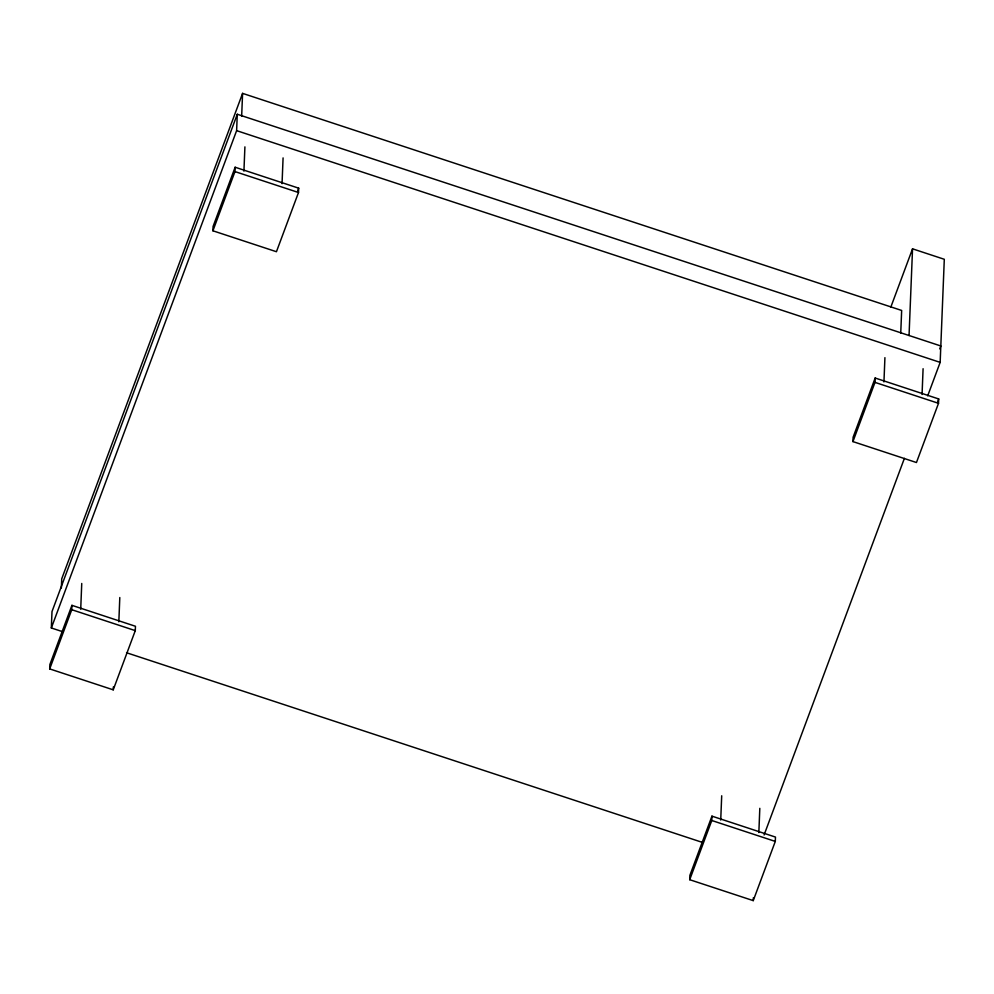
<?xml version="1.0" encoding="UTF-8"?>
<svg xmlns="http://www.w3.org/2000/svg" width="994" height="994" viewBox="0 0 994 994"><rect width="100%" height="100%" fill="white"/><g stroke="black" fill="none" stroke-linecap="round" stroke-linejoin="round"><path stroke-width="1.49" d="M49.7 668.912L49.874 664.551L71.928 605.346L135.457 626.27L135.283 630.631L113.229 689.836L49.7 668.912L71.754 609.707L71.928 605.346M63.144 631.861L51.34 627.972L51.999 611.571L237.28 114.26L940.821 345.974L939.74 348.882M61.355 587.976L61.727 578.843L242.586 93.374L901.657 310.451L900.738 333.263M80.713 609.247L81.744 583.466M113.229 689.836L113.341 686.929M118.833 621.797L119.802 597.543M212.915 230.794L213.089 226.446L235.143 167.24L298.672 188.164L298.498 192.513L276.444 251.718L212.915 230.794L234.969 171.589L235.143 167.24M51.34 627.972L236.622 130.649L237.28 114.26M241.666 116.186L242.586 93.374M243.928 171.13L244.909 146.876M282.048 183.679L283.079 157.909M689.712 879.702L689.886 875.354L711.952 816.149L775.469 837.072L775.295 841.421L753.241 900.626L689.712 879.702L711.779 820.497L711.952 816.149M720.725 820.038L721.706 795.784M753.241 900.626L753.353 897.731M758.844 832.599L759.814 808.333M852.939 441.597L853.113 437.236L875.167 378.031L938.696 398.954L938.51 403.315L916.456 462.521L852.939 441.597L874.993 382.392L875.167 378.031M883.952 381.932L884.921 357.666M909.05 335.512L912.542 248.823L944.3 259.285L940.162 362.375L927.7 395.823M922.059 394.481L923.091 368.712M297.604 191.047L298.672 188.164M890.872 306.984L912.542 248.823M764.1 834.972L904.403 458.346M937.615 401.849L938.696 398.954M236.622 130.649L940.162 362.375M234.969 171.589L298.498 192.513M874.993 382.392L938.51 403.315M71.754 609.707L135.283 630.631M711.779 820.497L775.295 841.421M126.561 652.747L701.789 842.204"/></g></svg>
